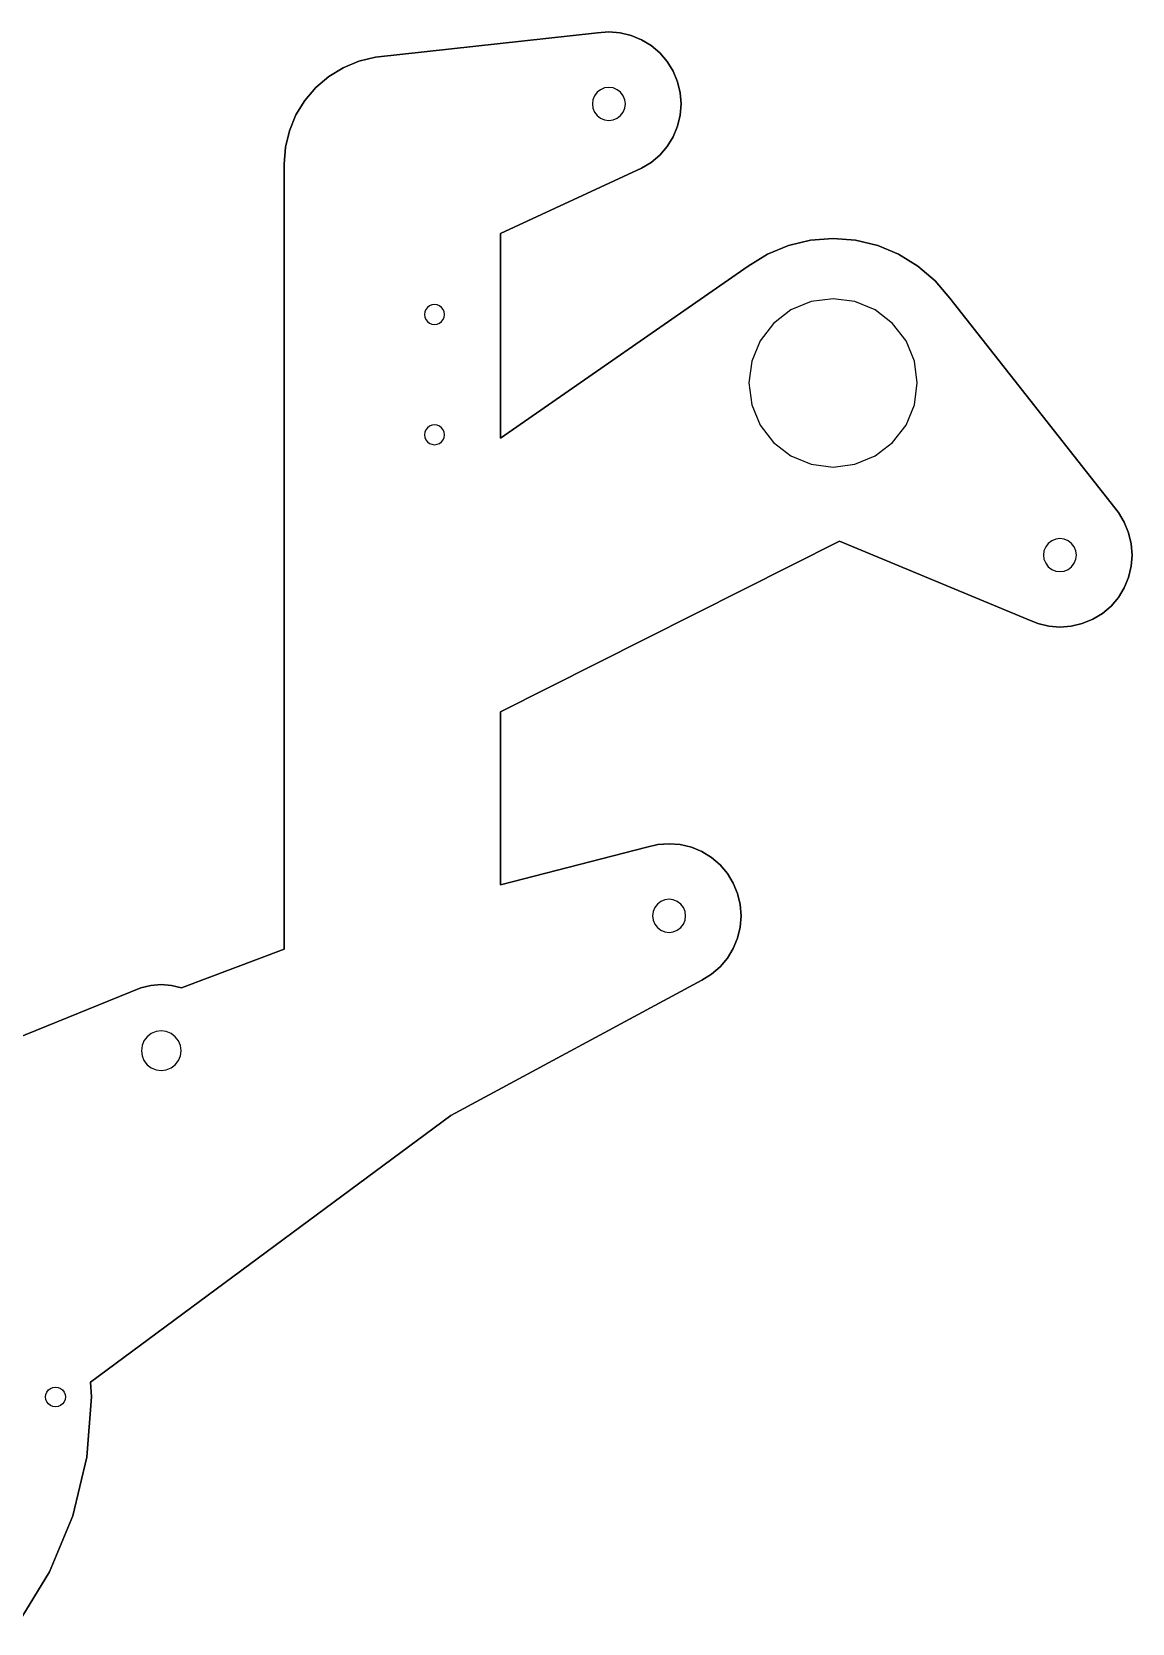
# Model space of a CAD drawing. Header units: millimetres. Extents: x -132 to 237, y -85 to 227.
# Drawn here: x 54.1 to 237, y -37.6 to 227 of the extents above; entities that cross this region are included whole.
import ezdxf

# ---------------------------------------------------------------- set-up
doc = ezdxf.new("R2010")
doc.units = ezdxf.units.MM

msp = doc.modelspace()

# ---------------------------------------------------------------- linework, layer by layer
for points in [[(111.18, 222.78), (148.12, 226.85)], [(148.12, 226.85), (111.18, 222.78)], [(148.12, 226.85), (150, 227)], [(150, 227), (148.12, 226.85)], [(148.12, 226.85), (148.12, 226.85)], [(150, 227), (151.88, 226.85)], [(151.88, 226.85), (150, 227)], [(150, 227), (150, 227)], [(151.88, 226.85), (153.71, 226.41)], [(153.71, 226.41), (151.88, 226.85)], [(151.88, 226.85), (151.88, 226.85)], [(153.71, 226.41), (155.45, 225.69)], [(155.45, 225.69), (153.71, 226.41)], [(153.71, 226.41), (153.71, 226.41)], [(155.45, 225.69), (157.05, 224.71)], [(157.05, 224.71), (155.45, 225.69)], [(155.45, 225.69), (155.45, 225.69)], [(108.44, 222.12), (111.18, 222.78)], [(111.18, 222.78), (108.44, 222.12)], [(111.18, 222.78), (111.18, 222.78)], [(157.05, 224.71), (158.49, 223.49)], [(158.49, 223.49), (157.05, 224.71)], [(157.05, 224.71), (157.05, 224.71)], [(158.49, 223.49), (159.71, 222.05)], [(159.71, 222.05), (158.49, 223.49)], [(158.49, 223.49), (158.49, 223.49)], [(103.42, 219.56), (105.83, 221.04)], [(105.83, 221.04), (103.42, 219.56)], [(105.83, 221.04), (108.44, 222.12)], [(108.44, 222.12), (105.83, 221.04)], [(105.83, 221.04), (105.83, 221.04)], [(108.44, 222.12), (108.44, 222.12)], [(159.71, 222.05), (160.69, 220.45)], [(160.69, 220.45), (159.71, 222.05)], [(159.71, 222.05), (159.71, 222.05)], [(160.69, 220.45), (161.41, 218.71)], [(161.41, 218.71), (160.69, 220.45)], [(160.69, 220.45), (160.69, 220.45)], [(99.44, 215.58), (101.27, 217.73)], [(101.27, 217.73), (99.44, 215.58)], [(101.27, 217.73), (103.42, 219.56)], [(103.42, 219.56), (101.27, 217.73)], [(101.27, 217.73), (101.27, 217.73)], [(103.42, 219.56), (103.42, 219.56)], [(150, 212.25), (150.71, 212.34), (151.38, 212.62), (151.94, 213.06), (152.38, 213.62), (152.66, 214.29), (152.75, 215), (152.66, 215.71), (152.38, 216.38), (151.94, 216.94), (151.38, 217.38), (150.71, 217.66), (150, 217.75), (149.29, 217.66), (148.62, 217.38), (148.06, 216.94), (147.62, 216.38), (147.34, 215.71), (147.25, 215), (147.34, 214.29), (147.62, 213.62), (148.06, 213.06), (148.62, 212.62), (149.29, 212.34), (150, 212.25)], [(150, 212.25), (150.71, 212.34), (151.38, 212.62), (151.94, 213.06), (152.38, 213.62), (152.66, 214.29), (152.75, 215), (152.66, 215.71), (152.38, 216.38), (151.94, 216.94), (151.38, 217.38), (150.71, 217.66), (150, 217.75), (149.29, 217.66), (148.62, 217.38), (148.06, 216.94), (147.62, 216.38), (147.34, 215.71), (147.25, 215), (147.34, 214.29), (147.62, 213.62), (148.06, 213.06), (148.62, 212.62), (149.29, 212.34), (150, 212.25)], [(161.41, 218.71), (161.85, 216.88)], [(161.85, 216.88), (161.41, 218.71)], [(161.41, 218.71), (161.41, 218.71)], [(97.96, 213.17), (99.44, 215.58)], [(99.44, 215.58), (97.96, 213.17)], [(99.44, 215.58), (99.44, 215.58)], [(161.85, 216.88), (162, 215)], [(162, 215), (161.85, 216.88)], [(161.85, 216.88), (161.85, 216.88)], [(162, 215), (161.85, 213.12)], [(161.85, 213.12), (162, 215)], [(162, 215), (162, 215)], [(96.88, 210.56), (97.96, 213.17)], [(97.96, 213.17), (96.88, 210.56)], [(97.96, 213.17), (97.96, 213.17)], [(150, 212.25), (150, 212.25)], [(161.85, 213.12), (161.41, 211.29)], [(161.41, 211.29), (161.85, 213.12)], [(161.85, 213.12), (161.85, 213.12)], [(96.22, 207.82), (96.88, 210.56)], [(96.88, 210.56), (96.22, 207.82)], [(96.88, 210.56), (96.88, 210.56)], [(160.69, 209.55), (159.71, 207.95)], [(159.71, 207.95), (160.69, 209.55)], [(161.41, 211.29), (160.69, 209.55)], [(160.69, 209.55), (161.41, 211.29)], [(160.69, 209.55), (160.69, 209.55)], [(161.41, 211.29), (161.41, 211.29)], [(96, 205), (96.22, 207.82)], [(96.22, 207.82), (96, 205)], [(96.22, 207.82), (96.22, 207.82)], [(158.49, 206.51), (157.05, 205.29)], [(157.05, 205.29), (158.49, 206.51)], [(159.71, 207.95), (158.49, 206.51)], [(158.49, 206.51), (159.71, 207.95)], [(158.49, 206.51), (158.49, 206.51)], [(159.71, 207.95), (159.71, 207.95)], [(96, 74.45), (96, 205)], [(96, 205), (96, 74.45)], [(96, 205), (96, 205)], [(155.45, 204.31), (132, 193.49)], [(132, 193.49), (155.45, 204.31)], [(157.05, 205.29), (155.45, 204.31)], [(155.45, 204.31), (157.05, 205.29)], [(155.45, 204.31), (155.45, 204.31)], [(157.05, 205.29), (157.05, 205.29)], [(132, 193.49), (132, 159.43)], [(132, 159.43), (132, 193.49)], [(132, 193.49), (132, 193.49)], [(176.38, 190.01), (179.86, 191.45)], [(179.86, 191.45), (176.38, 190.01)], [(179.86, 191.45), (183.52, 192.33)], [(183.52, 192.33), (179.86, 191.45)], [(179.86, 191.45), (179.86, 191.45)], [(183.52, 192.33), (187.27, 192.62)], [(187.27, 192.62), (183.52, 192.33)], [(183.52, 192.33), (183.52, 192.33)], [(187.27, 192.62), (191.03, 192.33)], [(191.03, 192.33), (187.27, 192.62)], [(187.27, 192.62), (187.27, 192.62)], [(191.03, 192.33), (194.69, 191.45)], [(194.69, 191.45), (191.03, 192.33)], [(191.03, 192.33), (191.03, 192.33)], [(194.69, 191.45), (198.17, 190.01)], [(198.17, 190.01), (194.69, 191.45)], [(194.69, 191.45), (194.69, 191.45)], [(132, 159.43), (173.17, 188.04)], [(173.17, 188.04), (132, 159.43)], [(173.17, 188.04), (176.38, 190.01)], [(176.38, 190.01), (173.17, 188.04)], [(173.17, 188.04), (173.17, 188.04)], [(176.38, 190.01), (176.38, 190.01)], [(198.17, 190.01), (201.38, 188.04)], [(201.38, 188.04), (198.17, 190.01)], [(198.17, 190.01), (198.17, 190.01)], [(201.38, 188.04), (204.24, 185.59)], [(204.24, 185.59), (201.38, 188.04)], [(201.38, 188.04), (201.38, 188.04)], [(204.24, 185.59), (206.69, 182.73)], [(206.69, 182.73), (204.24, 185.59)], [(204.24, 185.59), (204.24, 185.59)], [(187.27, 154.62), (190.9, 155.1), (194.27, 156.5), (197.17, 158.72), (199.4, 161.62), (200.8, 165), (201.27, 168.62), (200.8, 172.24), (199.4, 175.62), (197.17, 178.52), (194.27, 180.75), (190.9, 182.14), (187.27, 182.62), (183.65, 182.14), (180.27, 180.75), (177.37, 178.52), (175.15, 175.62), (173.75, 172.24), (173.27, 168.62), (173.75, 165), (175.15, 161.62), (177.37, 158.72), (180.27, 156.5), (183.65, 155.1), (187.27, 154.62)], [(187.27, 154.62), (190.9, 155.1), (194.27, 156.5), (197.17, 158.72), (199.4, 161.62), (200.8, 165), (201.27, 168.62), (200.8, 172.24), (199.4, 175.62), (197.17, 178.52), (194.27, 180.75), (190.9, 182.14), (187.27, 182.62), (183.65, 182.14), (180.27, 180.75), (177.37, 178.52), (175.15, 175.62), (173.75, 172.24), (173.27, 168.62), (173.75, 165), (175.15, 161.62), (177.37, 158.72), (180.27, 156.5), (183.65, 155.1), (187.27, 154.62)], [(206.69, 182.73), (234.71, 147.05)], [(234.71, 147.05), (206.69, 182.73)], [(206.69, 182.73), (206.69, 182.73)], [(121, 178.35), (121.43, 178.41), (121.83, 178.57), (122.17, 178.83), (122.43, 179.18), (122.59, 179.57), (122.65, 180), (122.59, 180.43), (122.43, 180.82), (122.17, 181.17), (121.83, 181.43), (121.43, 181.59), (121, 181.65), (120.57, 181.59), (120.17, 181.43), (119.83, 181.17), (119.57, 180.82), (119.41, 180.43), (119.35, 180), (119.41, 179.57), (119.57, 179.18), (119.83, 178.83), (120.17, 178.57), (120.57, 178.41), (121, 178.35)], [(121, 178.35), (121.43, 178.41), (121.83, 178.57), (122.17, 178.83), (122.43, 179.18), (122.59, 179.57), (122.65, 180), (122.59, 180.43), (122.43, 180.82), (122.17, 181.17), (121.83, 181.43), (121.43, 181.59), (121, 181.65), (120.57, 181.59), (120.17, 181.43), (119.83, 181.17), (119.57, 180.82), (119.41, 180.43), (119.35, 180), (119.41, 179.57), (119.57, 179.18), (119.83, 178.83), (120.17, 178.57), (120.57, 178.41), (121, 178.35)], [(121, 178.35), (121, 178.35)], [(121, 158.35), (121.43, 158.41), (121.83, 158.57), (122.17, 158.83), (122.43, 159.18), (122.59, 159.57), (122.65, 160), (122.59, 160.43), (122.43, 160.82), (122.17, 161.17), (121.83, 161.43), (121.43, 161.59), (121, 161.65), (120.57, 161.59), (120.17, 161.43), (119.83, 161.17), (119.57, 160.82), (119.41, 160.43), (119.35, 160), (119.41, 159.57), (119.57, 159.18), (119.83, 158.83), (120.17, 158.57), (120.57, 158.41), (121, 158.35)], [(121, 158.35), (121.43, 158.41), (121.83, 158.57), (122.17, 158.83), (122.43, 159.18), (122.59, 159.57), (122.65, 160), (122.59, 160.43), (122.43, 160.82), (122.17, 161.17), (121.83, 161.43), (121.43, 161.59), (121, 161.65), (120.57, 161.59), (120.17, 161.43), (119.83, 161.17), (119.57, 160.82), (119.41, 160.43), (119.35, 160), (119.41, 159.57), (119.57, 159.18), (119.83, 158.83), (120.17, 158.57), (120.57, 158.41), (121, 158.35)], [(132, 159.43), (132, 159.43)], [(121, 158.35), (121, 158.35)], [(187.27, 154.62), (187.27, 154.62)], [(234.71, 147.05), (235.69, 145.45)], [(235.69, 145.45), (234.71, 147.05)], [(234.71, 147.05), (234.71, 147.05)], [(235.69, 145.45), (236.41, 143.71)], [(236.41, 143.71), (235.69, 145.45)], [(235.69, 145.45), (235.69, 145.45)], [(236.41, 143.71), (236.85, 141.88)], [(236.85, 141.88), (236.41, 143.71)], [(236.41, 143.71), (236.41, 143.71)], [(188.32, 142.28), (132, 113.91)], [(132, 113.91), (188.32, 142.28)], [(219.55, 129.31), (188.32, 142.28)], [(188.32, 142.28), (219.55, 129.31)], [(188.32, 142.28), (188.32, 142.28)], [(225, 137.25), (225.71, 137.34), (226.38, 137.62), (226.94, 138.06), (227.38, 138.62), (227.66, 139.29), (227.75, 140), (227.66, 140.71), (227.38, 141.38), (226.94, 141.94), (226.38, 142.38), (225.71, 142.66), (225, 142.75), (224.29, 142.66), (223.62, 142.38), (223.06, 141.94), (222.62, 141.38), (222.34, 140.71), (222.25, 140), (222.34, 139.29), (222.62, 138.62), (223.06, 138.06), (223.62, 137.62), (224.29, 137.34), (225, 137.25)], [(225, 137.25), (225.71, 137.34), (226.38, 137.62), (226.94, 138.06), (227.38, 138.62), (227.66, 139.29), (227.75, 140), (227.66, 140.71), (227.38, 141.38), (226.94, 141.94), (226.38, 142.38), (225.71, 142.66), (225, 142.75), (224.29, 142.66), (223.62, 142.38), (223.06, 141.94), (222.62, 141.38), (222.34, 140.71), (222.25, 140), (222.34, 139.29), (222.62, 138.62), (223.06, 138.06), (223.62, 137.62), (224.29, 137.34), (225, 137.25)], [(236.85, 141.88), (237, 140)], [(237, 140), (236.85, 141.88)], [(236.85, 141.88), (236.85, 141.88)], [(236.85, 138.12), (236.41, 136.29)], [(236.41, 136.29), (236.85, 138.12)], [(237, 140), (236.85, 138.12)], [(236.85, 138.12), (237, 140)], [(236.85, 138.12), (236.85, 138.12)], [(237, 140), (237, 140)], [(225, 137.25), (225, 137.25)], [(236.41, 136.29), (235.69, 134.55)], [(235.69, 134.55), (236.41, 136.29)], [(236.41, 136.29), (236.41, 136.29)], [(234.71, 132.95), (233.49, 131.51)], [(233.49, 131.51), (234.71, 132.95)], [(235.69, 134.55), (234.71, 132.95)], [(234.71, 132.95), (235.69, 134.55)], [(234.71, 132.95), (234.71, 132.95)], [(235.69, 134.55), (235.69, 134.55)], [(232.05, 130.29), (230.45, 129.31)], [(230.45, 129.31), (232.05, 130.29)], [(233.49, 131.51), (232.05, 130.29)], [(232.05, 130.29), (233.49, 131.51)], [(232.05, 130.29), (232.05, 130.29)], [(233.49, 131.51), (233.49, 131.51)], [(221.29, 128.59), (219.55, 129.31)], [(219.55, 129.31), (221.29, 128.59)], [(219.55, 129.31), (219.55, 129.31)], [(223.12, 128.15), (221.29, 128.59)], [(221.29, 128.59), (223.12, 128.15)], [(221.29, 128.59), (221.29, 128.59)], [(225, 128), (223.12, 128.15)], [(223.12, 128.15), (225, 128)], [(223.12, 128.15), (223.12, 128.15)], [(226.88, 128.15), (225, 128)], [(225, 128), (226.88, 128.15)], [(225, 128), (225, 128)], [(228.71, 128.59), (226.88, 128.15)], [(226.88, 128.15), (228.71, 128.59)], [(226.88, 128.15), (226.88, 128.15)], [(230.45, 129.31), (228.71, 128.59)], [(228.71, 128.59), (230.45, 129.31)], [(228.71, 128.59), (228.71, 128.59)], [(230.45, 129.31), (230.45, 129.31)], [(132, 113.91), (132, 85.17)], [(132, 85.17), (132, 113.91)], [(132, 113.91), (132, 113.91)], [(132, 85.17), (156.29, 91.41)], [(156.29, 91.41), (132, 85.17)], [(156.29, 91.41), (158.12, 91.85)], [(158.12, 91.85), (156.29, 91.41)], [(156.29, 91.41), (156.29, 91.41)], [(158.12, 91.85), (160, 92)], [(160, 92), (158.12, 91.85)], [(158.12, 91.85), (158.12, 91.85)], [(160, 92), (161.88, 91.85)], [(161.88, 91.85), (160, 92)], [(160, 92), (160, 92)], [(161.88, 91.85), (163.71, 91.41)], [(163.71, 91.41), (161.88, 91.85)], [(161.88, 91.85), (161.88, 91.85)], [(163.71, 91.41), (165.45, 90.69)], [(165.45, 90.69), (163.71, 91.41)], [(163.71, 91.41), (163.71, 91.41)], [(165.45, 90.69), (167.05, 89.71)], [(167.05, 89.71), (165.45, 90.69)], [(165.45, 90.69), (165.45, 90.69)], [(167.05, 89.71), (168.49, 88.49)], [(168.49, 88.49), (167.05, 89.71)], [(167.05, 89.71), (167.05, 89.71)], [(168.49, 88.49), (169.71, 87.05)], [(169.71, 87.05), (168.49, 88.49)], [(168.49, 88.49), (168.49, 88.49)], [(132, 85.17), (132, 85.17)], [(169.71, 87.05), (170.69, 85.45)], [(170.69, 85.45), (169.71, 87.05)], [(169.71, 87.05), (169.71, 87.05)], [(170.69, 85.45), (171.41, 83.71)], [(171.41, 83.71), (170.69, 85.45)], [(170.69, 85.45), (170.69, 85.45)], [(160, 77.25), (160.71, 77.34), (161.38, 77.62), (161.94, 78.06), (162.38, 78.62), (162.66, 79.29), (162.75, 80), (162.66, 80.71), (162.38, 81.38), (161.94, 81.94), (161.38, 82.38), (160.71, 82.66), (160, 82.75), (159.29, 82.66), (158.62, 82.38), (158.06, 81.94), (157.62, 81.38), (157.34, 80.71), (157.25, 80), (157.34, 79.29), (157.62, 78.62), (158.06, 78.06), (158.62, 77.62), (159.29, 77.34), (160, 77.25)], [(160, 77.25), (160.71, 77.34), (161.38, 77.62), (161.94, 78.06), (162.38, 78.62), (162.66, 79.29), (162.75, 80), (162.66, 80.71), (162.38, 81.38), (161.94, 81.94), (161.38, 82.38), (160.71, 82.66), (160, 82.75), (159.29, 82.66), (158.62, 82.38), (158.06, 81.94), (157.62, 81.38), (157.34, 80.71), (157.25, 80), (157.34, 79.29), (157.62, 78.62), (158.06, 78.06), (158.62, 77.62), (159.29, 77.34), (160, 77.25)], [(171.41, 83.71), (171.85, 81.88)], [(171.85, 81.88), (171.41, 83.71)], [(171.41, 83.71), (171.41, 83.71)], [(171.85, 81.88), (172, 80)], [(172, 80), (171.85, 81.88)], [(171.85, 81.88), (171.85, 81.88)], [(172, 80), (171.85, 78.12)], [(171.85, 78.12), (172, 80)], [(172, 80), (172, 80)], [(160, 77.25), (160, 77.25)], [(171.85, 78.12), (171.41, 76.29)], [(171.41, 76.29), (171.85, 78.12)], [(171.85, 78.12), (171.85, 78.12)], [(78.93, 68.04), (96, 74.45)], [(96, 74.45), (78.93, 68.04)], [(96, 74.45), (96, 74.45)], [(170.69, 74.55), (169.71, 72.95)], [(169.71, 72.95), (170.69, 74.55)], [(171.41, 76.29), (170.69, 74.55)], [(170.69, 74.55), (171.41, 76.29)], [(170.69, 74.55), (170.69, 74.55)], [(171.41, 76.29), (171.41, 76.29)], [(168.49, 71.51), (167.05, 70.29)], [(167.05, 70.29), (168.49, 71.51)], [(169.71, 72.95), (168.49, 71.51)], [(168.49, 71.51), (169.71, 72.95)], [(168.49, 71.51), (168.49, 71.51)], [(169.71, 72.95), (169.71, 72.95)], [(165.45, 69.31), (123.7, 46.79)], [(123.7, 46.79), (165.45, 69.31)], [(167.05, 70.29), (165.45, 69.31)], [(165.45, 69.31), (167.05, 70.29)], [(165.45, 69.31), (165.45, 69.31)], [(167.05, 70.29), (167.05, 70.29)], [(35.42, 53.12), (72.17, 68.03)], [(72.17, 68.03), (35.42, 53.12)], [(72.17, 68.03), (73.85, 68.43)], [(73.85, 68.43), (72.17, 68.03)], [(72.17, 68.03), (72.17, 68.03)], [(73.85, 68.43), (75.57, 68.57)], [(75.57, 68.57), (73.85, 68.43)], [(73.85, 68.43), (73.85, 68.43)], [(75.57, 68.57), (77.29, 68.43)], [(77.29, 68.43), (75.57, 68.57)], [(75.57, 68.57), (75.57, 68.57)], [(77.29, 68.43), (78.93, 68.04)], [(78.93, 68.04), (77.29, 68.43)], [(77.29, 68.43), (77.29, 68.43)], [(78.93, 68.04), (78.93, 68.04)], [(75.57, 54.27), (76.42, 54.38), (77.22, 54.71), (77.9, 55.24), (78.43, 55.92), (78.76, 56.71), (78.87, 57.57), (78.76, 58.42), (78.43, 59.22), (77.9, 59.9), (77.22, 60.43), (76.42, 60.76), (75.57, 60.87), (74.72, 60.76), (73.92, 60.43), (73.24, 59.9), (72.71, 59.22), (72.38, 58.42), (72.27, 57.57), (72.38, 56.71), (72.71, 55.92), (73.24, 55.24), (73.92, 54.71), (74.72, 54.38), (75.57, 54.27)], [(75.57, 54.27), (76.42, 54.38), (77.22, 54.71), (77.9, 55.24), (78.43, 55.92), (78.76, 56.71), (78.87, 57.57), (78.76, 58.42), (78.43, 59.22), (77.9, 59.9), (77.22, 60.43), (76.42, 60.76), (75.57, 60.87), (74.72, 60.76), (73.92, 60.43), (73.24, 59.9), (72.71, 59.22), (72.38, 58.42), (72.27, 57.57), (72.38, 56.71), (72.71, 55.92), (73.24, 55.24), (73.92, 54.71), (74.72, 54.38), (75.57, 54.27)], [(75.57, 54.27), (75.57, 54.27)], [(123.7, 46.79), (63.81, 2.45)], [(63.81, 2.45), (123.7, 46.79)], [(123.7, 46.79), (123.7, 46.79)], [(58, 1.65), (58.43, 1.59), (58.82, 1.43), (59.17, 1.17), (59.43, 0.82), (59.59, 0.43), (59.65, 0), (59.59, -0.43), (59.43, -0.83), (59.17, -1.17), (58.82, -1.43), (58.43, -1.59), (58, -1.65), (57.57, -1.59), (57.17, -1.43), (56.83, -1.17), (56.57, -0.83), (56.41, -0.43), (56.35, 0), (56.41, 0.43), (56.57, 0.82), (56.83, 1.17), (57.17, 1.43), (57.57, 1.59), (58, 1.65)], [(58, 1.65), (58.43, 1.59), (58.82, 1.43), (59.17, 1.17), (59.43, 0.82), (59.59, 0.43), (59.65, 0), (59.59, -0.43), (59.43, -0.83), (59.17, -1.17), (58.82, -1.43), (58.43, -1.59), (58, -1.65), (57.57, -1.59), (57.17, -1.43), (56.83, -1.17), (56.57, -0.83), (56.41, -0.43), (56.35, 0), (56.41, 0.43), (56.57, 0.82), (56.83, 1.17), (57.17, 1.43), (57.57, 1.59), (58, 1.65)], [(58, 1.65), (58, 1.65)], [(64, 0), (63.21, -10.01)], [(63.21, -10.01), (64, 0)], [(63.81, 2.45), (64, 0)], [(64, 0), (63.81, 2.45)], [(63.81, 2.45), (63.81, 2.45)], [(64, 0), (64, 0)], [(63.21, -10.01), (60.87, -19.78)], [(60.87, -19.78), (63.21, -10.01)], [(63.21, -10.01), (63.21, -10.01)], [(60.87, -19.78), (57.02, -29.06)], [(57.02, -29.06), (60.87, -19.78)], [(60.87, -19.78), (60.87, -19.78)], [(57.02, -29.06), (51.78, -37.62)], [(51.78, -37.62), (57.02, -29.06)], [(57.02, -29.06), (57.02, -29.06)]]:
    msp.add_lwpolyline(points)

doc.saveas('drawing.dxf')
